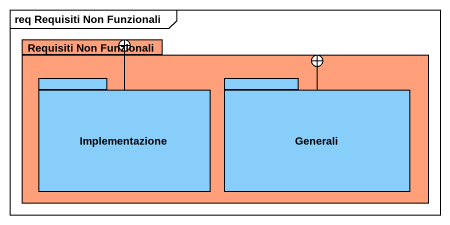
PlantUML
@startuml
mainframe req Requisiti Non Funzionali
package "Requisiti Non Funzionali" as Requisiti_Non_Funzionali #FFA07A {
  package Implementazione #87CEFA {
  }
  package Generali #87CEFA {
  }
}
Implementazione -right-+ Requisiti_Non_Funzionali
Generali -left-+ Requisiti_Non_Funzionali
@enduml
